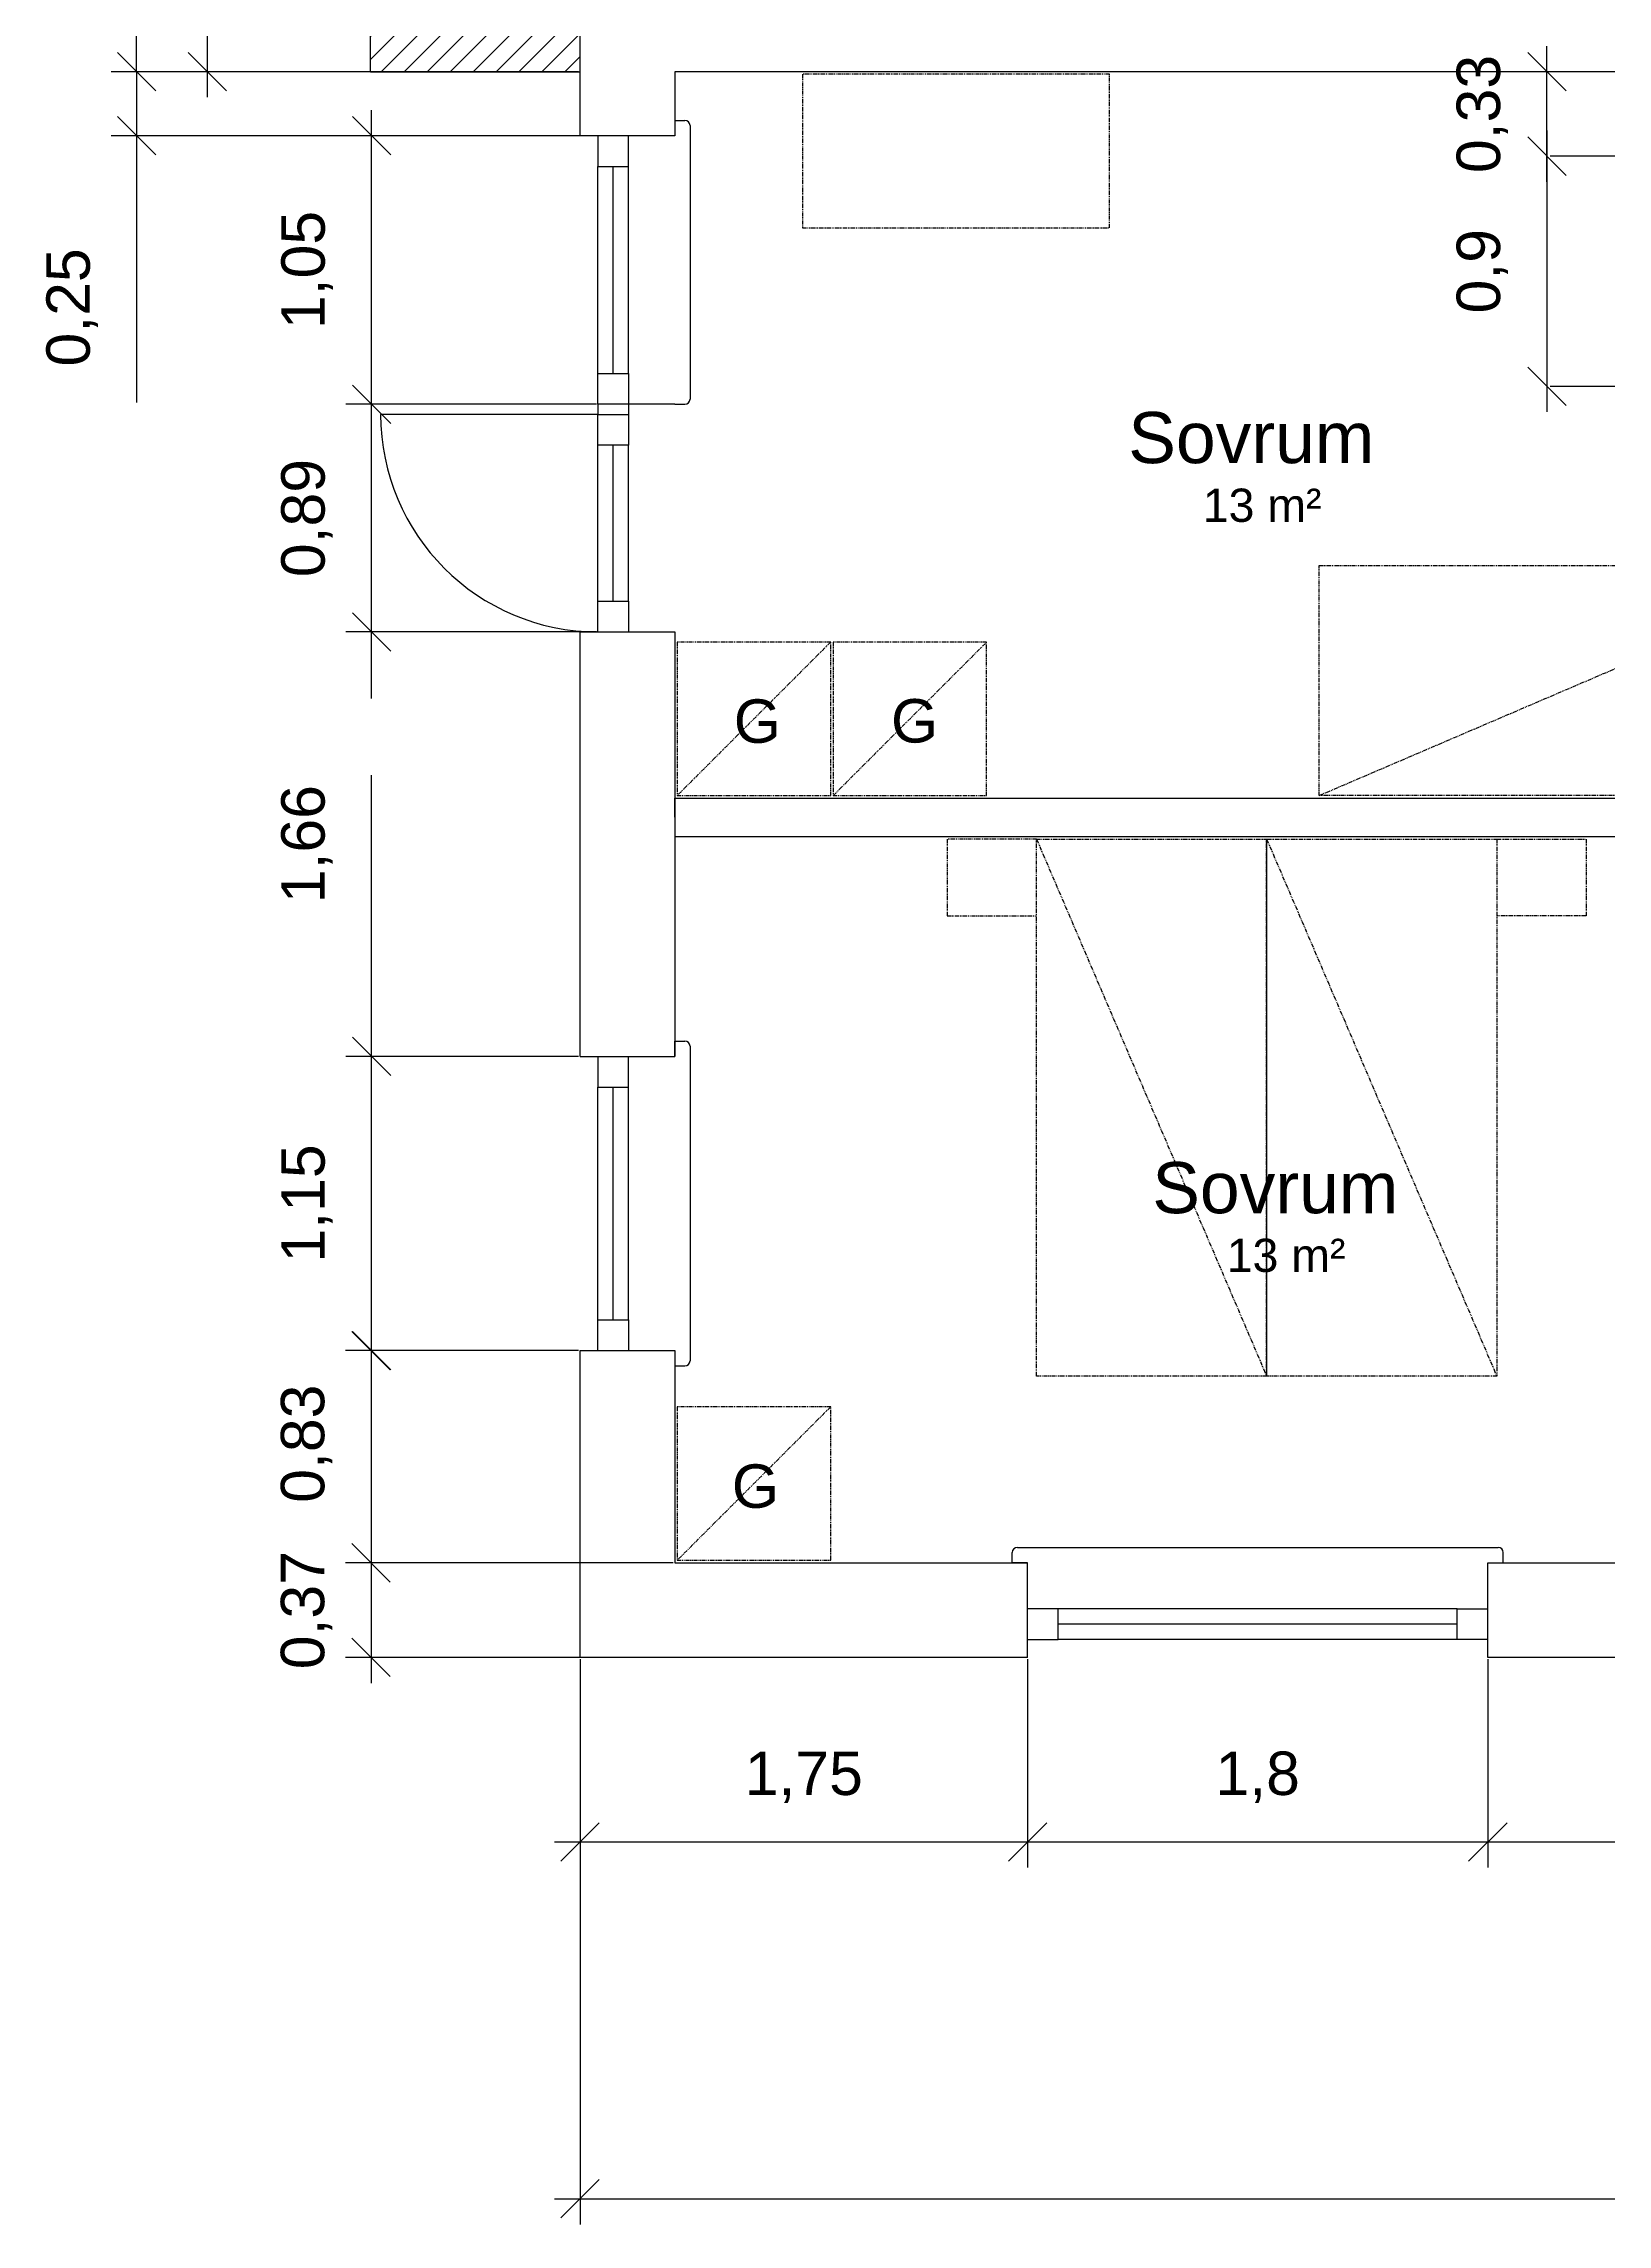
# Model space of a CAD drawing. Header units: millimetres. Extents: x -50011 to 90899, y -58634 to 31880.
# Drawn here: x 4840 to 10956, y 14357 to 22884 of the extents above; entities that cross this region are included whole.
import ezdxf

# ---------------------------------------------------------------- set-up
doc = ezdxf.new("R2010")
doc.units = ezdxf.units.MM
doc.linetypes.add('ACAD_ISO02W100', pattern=[15, 12, -3])
doc.linetypes.add('PHANTOM2', pattern=[31.75, 15.875, -3.175, 3.175, -3.175, 3.175, -3.175])
doc.layers.get('0').update_dxf_attribs({"color": 1})
for name, color, linetype in [('Grundritningar', 1, 'Continuous'), ('Mått', 4, 'Continuous'), ('Möbler', 4, 'PHANTOM2'), ('Rumsangivelser', 7, 'Continuous')]:
    doc.layers.add(name, color=color, linetype=linetype)
doc.styles.get("Standard").update_dxf_attribs({"font": 'Arial.ttf', "height": 170})
doc.dimstyles.new('Egen dimension', dxfattribs={"dimscale": 10, "dimtxt": 2.5, "dimasz": 15, "dimexe": 10, "dimexo": 0.625, "dimgap": 15, "dimtad": 1, "dimlfac": 0.001, "dimtxsty": 'Standard', "dimblk": 'OBLIQUE', "dimblk1": 'OBLIQUE', "dimblk2": 'OBLIQUE', "dimcen": 20, "dimdle": 10, "dimadec": 0, "dimazin": 0, "dimtfac": 1, "dimtmove": 0, "dimatfit": 3, "dimldrblk": 'OPEN90', "dimfxl": 1, "dimarcsym": 0})
doc.dimstyles.new('ISO-25', dxfattribs={"dimscale": 10, "dimtxt": 2.5, "dimasz": 15, "dimexe": 10, "dimexo": 0.625, "dimgap": 15, "dimtad": 1, "dimlfac": 0.001, "dimtxsty": 'Standard', "dimblk": 'OBLIQUE', "dimblk1": 'OBLIQUE', "dimblk2": 'OBLIQUE', "dimcen": 20, "dimdle": 10, "dimadec": 0, "dimazin": 0, "dimtfac": 1, "dimtmove": 0, "dimatfit": 3, "dimldrblk": 'OPEN90', "dimfxl": 1, "dimarcsym": 0})

# ---------------------------------------------------------------- blocks, each defined once
blk = doc.blocks.new('_Oblique')
at = {"color": 0, "linetype": 'ByBlock', "lineweight": -2}
blk.add_line((-0.5, -0.5), (0.5, 0.5), dxfattribs=at)
blk = doc.blocks.new('*D140')
at = {"layer": 'Defpoints', "color": 0, "transparency": 16777216}
for p in [(6938.2, 17773.9), (6121.1, 16943.9), (7308.2, 16943.9)]:
    blk.add_point(p, dxfattribs=at)
at = {"layer": 'Mått', "color": 0, "lineweight": -2, "transparency": 16777216}
for p, q in [((6121.1, 17873.9), (6121.1, 16843.9)), ((6932, 17773.9), (6021.1, 17773.9)), ((7302, 16943.9), (6021.1, 16943.9))]:
    blk.add_line(p, q, dxfattribs=at)
at = {"layer": 'Mått', "color": 0, "lineweight": -2, "transparency": 16777216, "xscale": 150, "yscale": 150, "zscale": 150}
for p, rotation in [((6121.1, 17773.9), 90), ((6121.1, 16943.9), 270)]:
    blk.add_blockref('_Oblique', p, dxfattribs=dict(at, rotation=rotation))
at = {"layer": 'Mått', "color": 0, "transparency": 16777216, "insert": (5868.8, 17409.7), "char_height": 170, "attachment_point": 5, "rotation": 90}
blk.add_mtext('0,83', dxfattribs=at)
blk = doc.blocks.new('_Open90')
at = {"color": 0, "linetype": 'ByBlock', "lineweight": -2}
for p, q in [((0, 0), (-1, 0)), ((-0.5, 0.5), (0, 0)), ((0, 0), (-0.5, -0.5))]:
    blk.add_line(p, q, dxfattribs=at)
blk = doc.blocks.new('*D141')
at = {"layer": 'Defpoints', "color": 0, "transparency": 16777216}
for p in [(7308.2, 16943.9), (6121, 16573.9), (8688.2, 16573.9)]:
    blk.add_point(p, dxfattribs=at)
at = {"layer": 'Mått', "color": 0, "lineweight": -2, "transparency": 16777216}
for p, q in [((6121, 17043.9), (6121, 16473.9)), ((7302, 16943.9), (6021, 16943.9)), ((8682, 16573.9), (6021, 16573.9))]:
    blk.add_line(p, q, dxfattribs=at)
at = {"layer": 'Mått', "color": 0, "lineweight": -2, "transparency": 16777216, "xscale": 150, "yscale": 150, "zscale": 150}
for p, rotation in [((6121, 16943.9), 90), ((6121, 16573.9), 270)]:
    blk.add_blockref('_Oblique', p, dxfattribs=dict(at, rotation=rotation))
at = {"layer": 'Mått', "color": 0, "transparency": 16777216, "insert": (5868.6, 16758.9), "char_height": 170, "attachment_point": 5, "rotation": 90}
blk.add_mtext('0,37', dxfattribs=at)
blk = doc.blocks.new('*D142')
at = {"layer": 'Defpoints', "color": 0, "transparency": 16777216}
for p in [(6938.2, 16573.9), (20218.2, 16573.9), (20218.2, 14457.2)]:
    blk.add_point(p, dxfattribs=at)
at = {"layer": 'Mått', "color": 0, "lineweight": -2, "transparency": 16777216}
for p, q in [((6938.2, 16567.7), (6938.2, 14357.2)), ((20218.2, 16567.7), (20218.2, 14357.2)), ((6838.2, 14457.2), (20318.2, 14457.2))]:
    blk.add_line(p, q, dxfattribs=at)
at = {"layer": 'Mått', "color": 0, "lineweight": -2, "transparency": 16777216, "xscale": 150, "yscale": 150, "zscale": 150, "rotation": 180}
blk.add_blockref('_Oblique', (6938.2, 14457.2), dxfattribs=at)
at = {"layer": 'Mått', "color": 0, "lineweight": -2, "transparency": 16777216, "xscale": 150, "yscale": 150, "zscale": 150}
blk.add_blockref('_Oblique', (20218.2, 14457.2), dxfattribs=at)
at = {"layer": 'Mått', "color": 0, "transparency": 16777216, "insert": (13578.2, 14709.6), "char_height": 170, "attachment_point": 5}
blk.add_mtext('13,28', dxfattribs=at)
blk = doc.blocks.new('*D158')
at = {"layer": 'Defpoints', "color": 0, "transparency": 16777216}
for p in [(6938.2, 16573.9), (8688.2, 16573.9), (8688.2, 15852.8)]:
    blk.add_point(p, dxfattribs=at)
at = {"layer": 'Mått', "color": 0, "lineweight": -2, "transparency": 16777216}
for p, q in [((6938.2, 16567.7), (6938.2, 15752.8)), ((8688.2, 16567.7), (8688.2, 15752.8)), ((6838.2, 15852.8), (8788.2, 15852.8))]:
    blk.add_line(p, q, dxfattribs=at)
at = {"layer": 'Mått', "color": 0, "lineweight": -2, "transparency": 16777216, "xscale": 150, "yscale": 150, "zscale": 150, "rotation": 180}
blk.add_blockref('_Oblique', (6938.2, 15852.8), dxfattribs=at)
at = {"layer": 'Mått', "color": 0, "lineweight": -2, "transparency": 16777216, "xscale": 150, "yscale": 150, "zscale": 150}
blk.add_blockref('_Oblique', (8688.2, 15852.8), dxfattribs=at)
at = {"layer": 'Mått', "color": 0, "transparency": 16777216, "insert": (7813.2, 16105.2), "char_height": 170, "attachment_point": 5}
blk.add_mtext('1,75', dxfattribs=at)
blk = doc.blocks.new('*D159')
at = {"layer": 'Defpoints', "color": 0, "transparency": 16777216}
for p in [(8688.2, 16573.9), (10488.2, 16573.9), (10488.2, 15852.8)]:
    blk.add_point(p, dxfattribs=at)
at = {"layer": 'Mått', "color": 0, "lineweight": -2, "transparency": 16777216}
for p, q in [((8688.2, 16567.7), (8688.2, 15752.8)), ((10488.2, 16567.7), (10488.2, 15752.8)), ((8588.2, 15852.8), (10588.2, 15852.8))]:
    blk.add_line(p, q, dxfattribs=at)
at = {"layer": 'Mått', "color": 0, "lineweight": -2, "transparency": 16777216, "xscale": 150, "yscale": 150, "zscale": 150, "rotation": 180}
blk.add_blockref('_Oblique', (8688.2, 15852.8), dxfattribs=at)
at = {"layer": 'Mått', "color": 0, "lineweight": -2, "transparency": 16777216, "xscale": 150, "yscale": 150, "zscale": 150}
blk.add_blockref('_Oblique', (10488.2, 15852.8), dxfattribs=at)
at = {"layer": 'Mått', "color": 0, "transparency": 16777216, "insert": (9588.2, 16105.2), "char_height": 170, "attachment_point": 5}
blk.add_mtext('1,8', dxfattribs=at)
blk = doc.blocks.new('*D160')
at = {"layer": 'Defpoints', "color": 0, "transparency": 16777216}
for p in [(11938.2, 16943.9), (10488.2, 16573.9), (11938.2, 15852.8)]:
    blk.add_point(p, dxfattribs=at)
at = {"layer": 'Mått', "color": 0, "lineweight": -2, "transparency": 16777216}
for p, q in [((11938.2, 16937.7), (11938.2, 15752.8)), ((10488.2, 16567.7), (10488.2, 15752.8)), ((10388.2, 15852.8), (12038.2, 15852.8))]:
    blk.add_line(p, q, dxfattribs=at)
at = {"layer": 'Mått', "color": 0, "lineweight": -2, "transparency": 16777216, "xscale": 150, "yscale": 150, "zscale": 150, "rotation": 180}
blk.add_blockref('_Oblique', (10488.2, 15852.8), dxfattribs=at)
at = {"layer": 'Mått', "color": 0, "lineweight": -2, "transparency": 16777216, "xscale": 150, "yscale": 150, "zscale": 150}
blk.add_blockref('_Oblique', (11938.2, 15852.8), dxfattribs=at)
at = {"layer": 'Mått', "color": 0, "transparency": 16777216, "insert": (11213.2, 16105.2), "char_height": 170, "attachment_point": 5}
blk.add_mtext('1,45', dxfattribs=at)
blk = doc.blocks.new('*D182')
at = {"layer": 'Defpoints', "color": 0, "ltscale": 100, "transparency": 16777216}
for p in [(6118.2, 23903.9), (5480.4, 22773.9), (6118.2, 22773.9)]:
    blk.add_point(p, dxfattribs=at)
at = {"layer": 'Mått', "color": 0, "lineweight": -2, "ltscale": 100, "transparency": 16777216}
for p, q in [((5480.4, 24003.9), (5480.4, 22673.9)), ((6112, 23903.9), (5380.4, 23903.9)), ((6112, 22773.9), (5380.4, 22773.9))]:
    blk.add_line(p, q, dxfattribs=at)
at = {"layer": 'Mått', "color": 0, "lineweight": -2, "ltscale": 100, "transparency": 16777216, "xscale": 150, "yscale": 150, "zscale": 150}
for p, rotation in [((5480.4, 23903.9), 90), ((5480.4, 22773.9), 270)]:
    blk.add_blockref('_Oblique', p, dxfattribs=dict(at, rotation=rotation))
at = {"layer": 'Mått', "color": 0, "ltscale": 100, "transparency": 16777216, "insert": (5228, 23338.9), "char_height": 170, "attachment_point": 5, "rotation": 90}
blk.add_mtext('1,13', dxfattribs=at)
blk = doc.blocks.new('*D186')
at = {"layer": 'Defpoints', "color": 0, "ltscale": 100, "transparency": 16777216}
for p in [(6122.7, 21473.9), (7008.2, 21473.9), (7008.2, 20583.9)]:
    blk.add_point(p, dxfattribs=at)
at = {"layer": 'Mått', "color": 0, "lineweight": -2, "ltscale": 100, "transparency": 16777216}
for p, q in [((6122.7, 20483.9), (6122.7, 21573.9)), ((7002, 21473.9), (6022.7, 21473.9)), ((7002, 20583.9), (6022.7, 20583.9))]:
    blk.add_line(p, q, dxfattribs=at)
at = {"layer": 'Mått', "color": 0, "lineweight": -2, "ltscale": 100, "transparency": 16777216, "xscale": 150, "yscale": 150, "zscale": 150}
for p, rotation in [((6122.7, 21473.9), 90), ((6122.7, 20583.9), 270)]:
    blk.add_blockref('_Oblique', p, dxfattribs=dict(at, rotation=rotation))
at = {"layer": 'Mått', "color": 0, "ltscale": 100, "transparency": 16777216, "insert": (5870.3, 21028.9), "char_height": 170, "attachment_point": 5, "rotation": 90}
blk.add_mtext('0,89', dxfattribs=at)
blk = doc.blocks.new('*D187')
at = {"layer": 'Defpoints', "color": 0, "ltscale": 100, "transparency": 16777216}
for p in [(6123, 22523.9), (7008.2, 22523.9), (7008.2, 21473.9)]:
    blk.add_point(p, dxfattribs=at)
at = {"layer": 'Mått', "color": 0, "lineweight": -2, "ltscale": 100, "transparency": 16777216}
for p, q in [((6123, 21373.9), (6123, 22623.9)), ((7002, 22523.9), (6023, 22523.9)), ((7002, 21473.9), (6023, 21473.9))]:
    blk.add_line(p, q, dxfattribs=at)
at = {"layer": 'Mått', "color": 0, "lineweight": -2, "ltscale": 100, "transparency": 16777216, "xscale": 150, "yscale": 150, "zscale": 150}
for p, rotation in [((6123, 22523.9), 90), ((6123, 21473.9), 270)]:
    blk.add_blockref('_Oblique', p, dxfattribs=dict(at, rotation=rotation))
at = {"layer": 'Mått', "color": 0, "ltscale": 100, "transparency": 16777216, "insert": (5870.6, 21998.9), "char_height": 170, "attachment_point": 5, "rotation": 90}
blk.add_mtext('1,05', dxfattribs=at)
blk = doc.blocks.new('*D188')
at = {"layer": 'Defpoints', "color": 0, "ltscale": 100, "transparency": 16777216}
for p in [(5204.2, 22773.9), (6938.2, 22773.9), (6938.2, 22523.9)]:
    blk.add_point(p, dxfattribs=at)
at = {"layer": 'Mått', "color": 0, "lineweight": -2, "ltscale": 100, "transparency": 16777216}
for p, q in [((5204.2, 22773.9), (5204.2, 22923.9)), ((6932, 22773.9), (5104.2, 22773.9)), ((5204.2, 22773.9), (5204.2, 22523.9)), ((6932, 22523.9), (5104.2, 22523.9)), ((5204.2, 22523.9), (5204.2, 21480.9))]:
    blk.add_line(p, q, dxfattribs=at)
at = {"layer": 'Mått', "color": 0, "lineweight": -2, "ltscale": 100, "transparency": 16777216, "xscale": 150, "yscale": 150, "zscale": 150}
for p, rotation in [((5204.2, 22773.9), 270), ((5204.2, 22523.9), 90)]:
    blk.add_blockref('_Oblique', p, dxfattribs=dict(at, rotation=rotation))
at = {"layer": 'Mått', "color": 0, "ltscale": 100, "transparency": 16777216, "insert": (4951.8, 21852.4), "char_height": 170, "attachment_point": 5, "rotation": 90}
blk.add_mtext('0,25', dxfattribs=at)
blk = doc.blocks.new('*D198')
at = {"layer": 'Defpoints', "color": 0, "linetype": 'ACAD_ISO02W100', "ltscale": 100, "transparency": 16777216}
for p in [(11938.2, 22443.9), (10719.3, 21543.9), (11938.2, 21543.9)]:
    blk.add_point(p, dxfattribs=at)
at = {"layer": 'Mått', "color": 0, "linetype": 'ACAD_ISO02W100', "lineweight": -2, "ltscale": 100, "transparency": 16777216}
for p, q in [((10719.3, 22543.9), (10719.3, 21443.9)), ((11932, 22443.9), (10619.3, 22443.9)), ((11932, 21543.9), (10619.3, 21543.9))]:
    blk.add_line(p, q, dxfattribs=at)
at = {"layer": 'Mått', "color": 0, "linetype": 'ACAD_ISO02W100', "lineweight": -2, "ltscale": 100, "transparency": 16777216, "xscale": 150, "yscale": 150, "zscale": 150}
for p, rotation in [((10719.3, 22443.9), 90), ((10719.3, 21543.9), 270)]:
    blk.add_blockref('_Oblique', p, dxfattribs=dict(at, rotation=rotation))
at = {"layer": 'Mått', "color": 0, "linetype": 'ACAD_ISO02W100', "ltscale": 100, "transparency": 16777216, "insert": (10466.9, 21993.9), "char_height": 170, "attachment_point": 5, "rotation": 90}
blk.add_mtext('0,9', dxfattribs=at)
blk = doc.blocks.new('*D199')
at = {"layer": 'Defpoints', "color": 0, "linetype": 'ACAD_ISO02W100', "ltscale": 100, "transparency": 16777216}
for p in [(10719.3, 22773.9), (11938.2, 22773.9), (11938.2, 22443.9)]:
    blk.add_point(p, dxfattribs=at)
at = {"layer": 'Mått', "color": 0, "linetype": 'ACAD_ISO02W100', "lineweight": -2, "ltscale": 100, "transparency": 16777216}
for p, q in [((10719.3, 22343.9), (10719.3, 22873.9)), ((11932, 22773.9), (10619.3, 22773.9)), ((11932, 22443.9), (10619.3, 22443.9))]:
    blk.add_line(p, q, dxfattribs=at)
at = {"layer": 'Mått', "color": 0, "linetype": 'ACAD_ISO02W100', "lineweight": -2, "ltscale": 100, "transparency": 16777216, "xscale": 150, "yscale": 150, "zscale": 150}
for p, rotation in [((10719.3, 22773.9), 90), ((10719.3, 22443.9), 270)]:
    blk.add_blockref('_Oblique', p, dxfattribs=dict(at, rotation=rotation))
at = {"layer": 'Mått', "color": 0, "linetype": 'ACAD_ISO02W100', "ltscale": 100, "transparency": 16777216, "insert": (10466.9, 22608.9), "char_height": 170, "attachment_point": 5, "rotation": 90}
blk.add_mtext('0,33', dxfattribs=at)
blk = doc.blocks.new('*D201')
at = {"layer": 'Defpoints', "color": 0, "linetype": 'ACAD_ISO02W100', "ltscale": 100, "transparency": 16777216}
for p in [(6122.7, 18923.9), (6938.2, 18923.9), (6938.2, 17773.9)]:
    blk.add_point(p, dxfattribs=at)
at = {"layer": 'Mått', "color": 0, "linetype": 'ACAD_ISO02W100', "lineweight": -2, "ltscale": 100, "transparency": 16777216}
for p, q in [((6122.7, 17673.9), (6122.7, 19023.9)), ((6932, 18923.9), (6022.7, 18923.9)), ((6932, 17773.9), (6022.7, 17773.9))]:
    blk.add_line(p, q, dxfattribs=at)
at = {"layer": 'Mått', "color": 0, "linetype": 'ACAD_ISO02W100', "lineweight": -2, "ltscale": 100, "transparency": 16777216, "xscale": 150, "yscale": 150, "zscale": 150}
for p, rotation in [((6122.7, 18923.9), 90), ((6122.7, 17773.9), 270)]:
    blk.add_blockref('_Oblique', p, dxfattribs=dict(at, rotation=rotation))
at = {"layer": 'Mått', "color": 0, "linetype": 'ACAD_ISO02W100', "ltscale": 100, "transparency": 16777216, "insert": (5870.3, 18348.9), "char_height": 170, "attachment_point": 5, "rotation": 90}
blk.add_mtext('1,15', dxfattribs=at)
blk = doc.blocks.new('*D202')
at = {"layer": 'Defpoints', "color": 0, "linetype": 'ACAD_ISO02W100', "ltscale": 100, "transparency": 16777216}
for p in [(6122.7, 20583.9), (6938.2, 20583.9), (6938.2, 18923.9)]:
    blk.add_point(p, dxfattribs=at)
at = {"layer": 'Mått', "color": 0, "linetype": 'ACAD_ISO02W100', "lineweight": -2, "ltscale": 100, "transparency": 16777216}
for p, q in [((6122.7, 18823.9), (6122.7, 20683.9)), ((6932, 20583.9), (6022.7, 20583.9)), ((6932, 18923.9), (6022.7, 18923.9))]:
    blk.add_line(p, q, dxfattribs=at)
at = {"layer": 'Mått', "color": 0, "linetype": 'ACAD_ISO02W100', "lineweight": -2, "ltscale": 100, "transparency": 16777216, "xscale": 150, "yscale": 150, "zscale": 150}
for p, rotation in [((6122.7, 20583.9), 90), ((6122.7, 18923.9), 270)]:
    blk.add_blockref('_Oblique', p, dxfattribs=dict(at, rotation=rotation))
at = {"layer": 'Mått', "color": 0, "linetype": 'ACAD_ISO02W100', "ltscale": 100, "transparency": 16777216, "insert": (5870.3, 19753.9), "char_height": 170, "attachment_point": 5, "rotation": 90}
blk.add_mtext('1,66', dxfattribs=at)

msp = doc.modelspace()

# ---------------------------------------------------------------- hatches: boundary and pattern name
at = {"layer": 'Grundritningar', "ltscale": 100}
h = msp.add_hatch(dxfattribs=at)
h.set_pattern_fill('ANSI31', color=256, scale=20)
h.paths.add_polyline_path([(12458.49, 27513.923), (10073.249, 27513.923), (10073.249, 27143.923), (12458.49, 27143.923)])
h.paths.add_polyline_path([(19398.249, 27513.923), (17658.49, 27513.923), (17658.49, 27143.923), (19028.249, 27143.923), (19028.249, 26993.923), (19398.249, 26993.923)])
h.paths.add_polyline_path([(12508.49, 27513.923), (12458.49, 27513.923), (12458.49, 27143.923), (12508.49, 27143.923)])
h.paths.add_polyline_path([(14408.49, 27513.923), (14358.49, 27513.923), (14358.49, 27143.923), (14408.49, 27143.923)])
h.paths.add_polyline_path([(14358.49, 27513.923), (14308.49, 27513.923), (14308.49, 27143.923), (14358.49, 27143.923)])
h.paths.add_polyline_path([(15458.49, 27513.923), (15408.49, 27513.923), (15408.49, 27143.923), (15458.49, 27143.923)])
h.paths.add_polyline_path([(15508.49, 27513.923), (15458.49, 27513.923), (15458.49, 27143.923), (15508.49, 27143.923)])
h.paths.add_polyline_path([(16558.49, 27513.923), (16508.49, 27513.923), (16508.49, 27143.923), (16558.49, 27143.923)])
h.paths.add_polyline_path([(16608.49, 27513.923), (16558.49, 27513.923), (16558.49, 27143.923), (16608.49, 27143.923)])
h.paths.add_polyline_path([(19398.249, 26543.923), (19028.249, 26543.923), (19028.249, 23143.923), (19398.249, 23143.923)])
h.paths.add_polyline_path([(6488.249, 23903.923), (6118.249, 23903.923), (6118.249, 22773.923), (6938.249, 22773.923), (6938.249, 23143.923), (6488.249, 23143.923)])
h.paths.add_polyline_path([(6118.249, 26383.923), (6488.249, 26383.923), (6488.249, 27143.923), (8273.249, 27143.923), (8273.249, 27513.923), (6118.249, 27513.923)])

# ---------------------------------------------------------------- linework, layer by layer
at = {"layer": 'Grundritningar'}
for p, q in [((6118.249, 22773.923), (6118.249, 23903.923)), ((6118.249, 22773.923), (6938.249, 22773.923)), ((11938.249, 22773.923), (7308.249, 22773.923)), ((7308.249, 22773.923), (7308.249, 22523.923)), ((7308.249, 22773.923), (7308.249, 22523.923)), ((7308.249, 22523.923), (6938.249, 22523.923)), ((7008.249, 22523.923), (7008.249, 22403.923)), ((7128.249, 22403.923), (7128.249, 22523.923)), ((7308.249, 22583.923), (7348.249, 22583.923)), ((7368.249, 22563.923), (7368.249, 21493.923)), ((7008.249, 22403.923), (7128.249, 22403.923)), ((7008.249, 21593.923), (7008.249, 22403.923)), ((7068.249, 21593.923), (7068.249, 22403.923)), ((7128.249, 21593.923), (7128.249, 22403.923)), ((7008.249, 21473.923), (7008.249, 21593.923)), ((7008.249, 21593.923), (7128.249, 21593.923)), ((7128.249, 21593.923), (7128.249, 21473.923)), ((7308.249, 21473.923), (7008.249, 21473.923)), ((7008.249, 21473.923), (7008.249, 21433.923)), ((7008.249, 21433.923), (7128.249, 21433.923)), ((7008.249, 21313.923), (7008.249, 21433.923)), ((7128.249, 21473.923), (7128.249, 21433.923)), ((7128.249, 21433.923), (7128.249, 21313.923)), ((7308.249, 21473.923), (7348.249, 21473.923)), ((7128.249, 21313.923), (7008.249, 21313.923)), ((7008.249, 20703.923), (7008.249, 21313.923)), ((7068.249, 20703.923), (7068.249, 21313.923)), ((7128.249, 20703.923), (7128.249, 21313.923)), ((7008.249, 20583.923), (7008.249, 20703.923)), ((7008.249, 20703.923), (7128.249, 20703.923)), ((7128.249, 20703.923), (7128.249, 20583.923)), ((6938.249, 20583.923), (7308.249, 20583.923)), ((7308.249, 20583.923), (7308.249, 18923.923)), ((7308.249, 19858.923), (7308.249, 19933.923)), ((7308.249, 19933.923), (11938.249, 19933.923)), ((7308.249, 19933.923), (7308.249, 19863.923)), ((7308.249, 19893.923), (7308.249, 19858.923)), ((7308.249, 19858.923), (7308.249, 19783.923)), ((7308.249, 19783.923), (11938.249, 19783.923)), ((7308.249, 18923.923), (7308.249, 18983.923)), ((7308.249, 18983.923), (7348.249, 18983.923)), ((7368.249, 18963.923), (7368.249, 17733.923)), ((6938.249, 18923.923), (7308.249, 18923.923)), ((6938.249, 18923.923), (7008.249, 18923.923)), ((7008.249, 18923.923), (7008.249, 18803.923)), ((7128.249, 18803.923), (7128.249, 18923.923)), ((7008.249, 18803.923), (7128.249, 18803.923)), ((7008.249, 17893.923), (7008.249, 18803.923)), ((7068.249, 17893.923), (7068.249, 18803.923)), ((7128.249, 17893.923), (7128.249, 18803.923)), ((7008.249, 17773.923), (7008.249, 17893.923)), ((7008.249, 17893.923), (7128.249, 17893.923)), ((7128.249, 17893.923), (7128.249, 17773.923)), ((6938.249, 17773.923), (7308.249, 17773.923)), ((6938.249, 17773.923), (7008.249, 17773.923)), ((7308.249, 17773.923), (7308.249, 16943.923)), ((7308.249, 17773.923), (7308.249, 17713.923)), ((7308.249, 17713.923), (7348.249, 17713.923)), ((8628.249, 16943.923), (8628.249, 16983.923)), ((8648.249, 17003.923), (10528.249, 17003.923)), ((10548.249, 16943.923), (10548.249, 16983.923)), ((7308.249, 16943.923), (8688.249, 16943.923)), ((8688.249, 16943.923), (8628.249, 16943.923)), ((8688.249, 16573.923), (8688.249, 16943.923)), ((10488.249, 16943.923), (11938.249, 16943.923)), ((10488.249, 16573.923), (10488.249, 16943.923)), ((10488.249, 16943.923), (10548.249, 16943.923)), ((8808.249, 16763.923), (8688.249, 16763.923)), ((8808.249, 16643.923), (8808.249, 16763.923)), ((10368.249, 16763.923), (8808.249, 16763.923)), ((10368.249, 16643.923), (10368.249, 16763.923)), ((10368.249, 16763.923), (10488.249, 16763.923)), ((8688.249, 16573.923), (8688.249, 16643.923)), ((8688.249, 16643.923), (8808.249, 16643.923)), ((10368.249, 16703.923), (8808.249, 16703.923)), ((10368.249, 16643.923), (8808.249, 16643.923)), ((10488.249, 16643.923), (10368.249, 16643.923))]:
    msp.add_line(p, q, dxfattribs=at)
at = {"layer": 'Grundritningar', "ltscale": 100}
msp.add_line((7008.249, 21433.923), (6158.249, 21433.923), dxfattribs=at)
at = {"layer": 'Grundritningar'}
for points in [[(6938.249, 22523.923), (6938.249, 23143.923), (13228.249, 23143.923)], [(6938.249, 18923.923), (6938.249, 20583.923)], [(8688.249, 16573.923), (6938.249, 16573.923), (6938.249, 17773.923)], [(13188.249, 16573.923), (10488.249, 16573.923)]]:
    msp.add_lwpolyline(points, dxfattribs=at)
for centre, start, end in [((7348.249, 22563.923), 0, 90), ((7348.249, 21493.923), 270, 0), ((7348.249, 18963.923), 0, 90), ((7348.249, 17733.923), 270, 0), ((8648.249, 16983.923), 90, 180), ((10528.249, 16983.923), 0, 90)]:
    msp.add_arc(centre, 20, start, end, dxfattribs=at)
at = {"layer": 'Grundritningar', "ltscale": 100}
msp.add_arc((7008.249, 21433.923), 850, 180, 270, dxfattribs=at)
at = {"layer": 'Mått'}
msp.add_line((9623.249, 19773.923), (9623.249, 17673.923), dxfattribs=at)
at = {"layer": 'Möbler'}
for p, q in [((7808.249, 22763.923), (7808.249, 22163.923)), ((9008.249, 22763.923), (7808.249, 22763.923)), ((9008.249, 22163.923), (9008.249, 22763.923)), ((7808.249, 22163.923), (9008.249, 22163.923)), ((9828.249, 20843.923), (11928.249, 20843.923)), ((9828.249, 19943.923), (9828.249, 20843.923)), ((9828.249, 19943.923), (11928.249, 20843.923)), ((7918.249, 20543.923), (7318.249, 20543.923)), ((7318.249, 20543.923), (7318.249, 19943.923)), ((7918.249, 20543.923), (7318.249, 19943.923)), ((7918.249, 19943.923), (7918.249, 20543.923)), ((8528.249, 20543.923), (7928.249, 20543.923)), ((7928.249, 20543.923), (7928.249, 19943.923)), ((7928.249, 19943.923), (8528.249, 20543.923)), ((8528.249, 19943.923), (8528.249, 20543.923)), ((7318.249, 19943.923), (7918.249, 19943.923)), ((7928.249, 19943.923), (8528.249, 19943.923)), ((11928.249, 19943.923), (9828.249, 19943.923)), ((8723.249, 19773.923), (8373.249, 19773.923)), ((8373.249, 19773.923), (8373.249, 19473.923)), ((8723.249, 17673.923), (8723.249, 19773.923)), ((8723.249, 19773.923), (9623.249, 19773.923)), ((8723.249, 19773.923), (9623.249, 17673.923)), ((9623.249, 17673.923), (9623.249, 19773.923)), ((9623.249, 19773.923), (10523.249, 19773.923)), ((9623.249, 19773.923), (10523.249, 17673.923)), ((10523.249, 19773.923), (10523.249, 17673.923)), ((10523.249, 19773.923), (10873.249, 19773.923)), ((10873.249, 19773.923), (10873.249, 19473.923)), ((8373.249, 19473.923), (8723.249, 19473.923)), ((10873.249, 19473.923), (10523.249, 19473.923)), ((9623.249, 17673.923), (8723.249, 17673.923)), ((10523.249, 17673.923), (9623.249, 17673.923)), ((7918.249, 17553.923), (7318.249, 17553.923)), ((7318.249, 17553.923), (7318.249, 16953.923)), ((7918.249, 17553.923), (7318.249, 16953.923)), ((7918.249, 16953.923), (7918.249, 17553.923)), ((7318.249, 16953.923), (7918.249, 16953.923))]:
    msp.add_line(p, q, dxfattribs=at)

# ---------------------------------------------------------------- texts
at = {"layer": 'Möbler', "char_height": 170, "attachment_point": 1}
for insert in [(7539.299, 20319.908), (8154.033, 20321.054), (7531.711, 17328.772)]:
    msp.add_mtext_dynamic_manual_height_columns('G', width=269.32488, gutter_width=850, heights=[0], dxfattribs=dict(at, insert=insert))
at = {"layer": 'Rumsangivelser'}
for s, height, p in [('Sovrum', 200, (9082.007, 21243.601)), ('13 m²', 130, (9373.276, 21013.994)), ('Sovrum', 200, (9175.819, 18310.822)), ('13 m²', 130, (9467.089, 18081.215))]:
    msp.add_text(s, height=height, dxfattribs=at).set_placement(p)

# ---------------------------------------------------------------- dimensions: what is measured, and where the dimension line sits
at = {"layer": 'Mått', "ltscale": 100}
for base, p1, p2, picture, middle in [((5480.387, 22773.923), (6118.249, 23903.923), (6118.249, 22773.923), '*D182', (5227.993, 23338.923)), ((6122.985, 22523.923), (7008.249, 21473.923), (7008.249, 22523.923), '*D187', (5870.59, 21998.923)), ((6122.695, 21473.923), (7008.249, 20583.923), (7008.249, 21473.923), '*D186', (5870.301, 21028.923))]:
    dim = msp.add_linear_dim(base=base, p1=p1, p2=p2, angle=90, dimstyle='Egen dimension', dxfattribs=at)
    dim.commit()
    dim.dimension.update_dxf_attribs({"geometry": picture, "text_midpoint": middle})
dim = msp.add_linear_dim(base=(5204.229, 22773.923), p1=(6938.249, 22523.923), p2=(6938.249, 22773.923), angle=90, dimstyle='Egen dimension', dxfattribs=at)
dim.commit()
dim.dimension.update_dxf_attribs({"geometry": '*D188', "text_midpoint": (5204.229, 21852.436), "dimtype": 160})
at = {"layer": 'Mått', "linetype": 'ACAD_ISO02W100', "ltscale": 100}
dim = msp.add_linear_dim(base=(10719.306, 22773.923), p1=(11938.249, 22443.923), p2=(11938.249, 22773.923), angle=90, dimstyle='Egen dimension', dxfattribs=at)
dim.commit()
dim.dimension.update_dxf_attribs({"geometry": '*D199', "text_midpoint": (10719.306, 22608.923), "dimtype": 160})
for base, p1, p2, picture, middle in [((10719.306, 21543.923), (11938.249, 22443.923), (11938.249, 21543.923), '*D198', (10466.911, 21993.923)), ((6122.695, 20583.923), (6938.249, 18923.923), (6938.249, 20583.923), '*D202', (5870.301, 19753.923)), ((6122.695, 18923.923), (6938.249, 17773.923), (6938.249, 18923.923), '*D201', (5870.301, 18348.923))]:
    dim = msp.add_linear_dim(base=base, p1=p1, p2=p2, angle=90, dimstyle='Egen dimension', dxfattribs=at)
    dim.commit()
    dim.dimension.update_dxf_attribs({"geometry": picture, "text_midpoint": middle})
at = {"layer": 'Mått'}
for base, p1, p2, picture, middle in [((6121.145, 16943.923), (6938.249, 17773.923), (7308.249, 16943.923), '*D140', (6121.145, 17409.689)), ((6120.996, 16573.923), (7308.249, 16943.923), (8688.249, 16573.923), '*D141', (6120.996, 16758.923))]:
    dim = msp.add_linear_dim(base=base, p1=p1, p2=p2, angle=90, dimstyle='ISO-25', dxfattribs=at)
    dim.commit()
    dim.dimension.update_dxf_attribs({"geometry": picture, "text_midpoint": middle, "dimtype": 160})
for base, p1, p2, picture, middle in [((11938.249, 15852.763), (10488.249, 16573.923), (11938.249, 16943.923), '*D160', (11213.249, 16105.157)), ((8688.249, 15852.763), (6938.249, 16573.923), (8688.249, 16573.923), '*D158', (7813.249, 16105.157)), ((10488.249, 15852.763), (8688.249, 16573.923), (10488.249, 16573.923), '*D159', (9588.249, 16105.157))]:
    dim = msp.add_linear_dim(base=base, p1=p1, p2=p2, dimstyle='ISO-25', dxfattribs=at)
    dim.commit()
    dim.dimension.update_dxf_attribs({"geometry": picture, "text_midpoint": middle})
dim = msp.add_linear_dim(base=(20218.249, 14457.219), p1=(6938.249, 16573.923), p2=(20218.249, 16573.923), dimstyle='ISO-25', dxfattribs=at)
dim.commit()
dim.dimension.update_dxf_attribs({"geometry": '*D142', "text_midpoint": (13578.249, 14457.219), "dimtype": 160})

doc.saveas('drawing.dxf')
